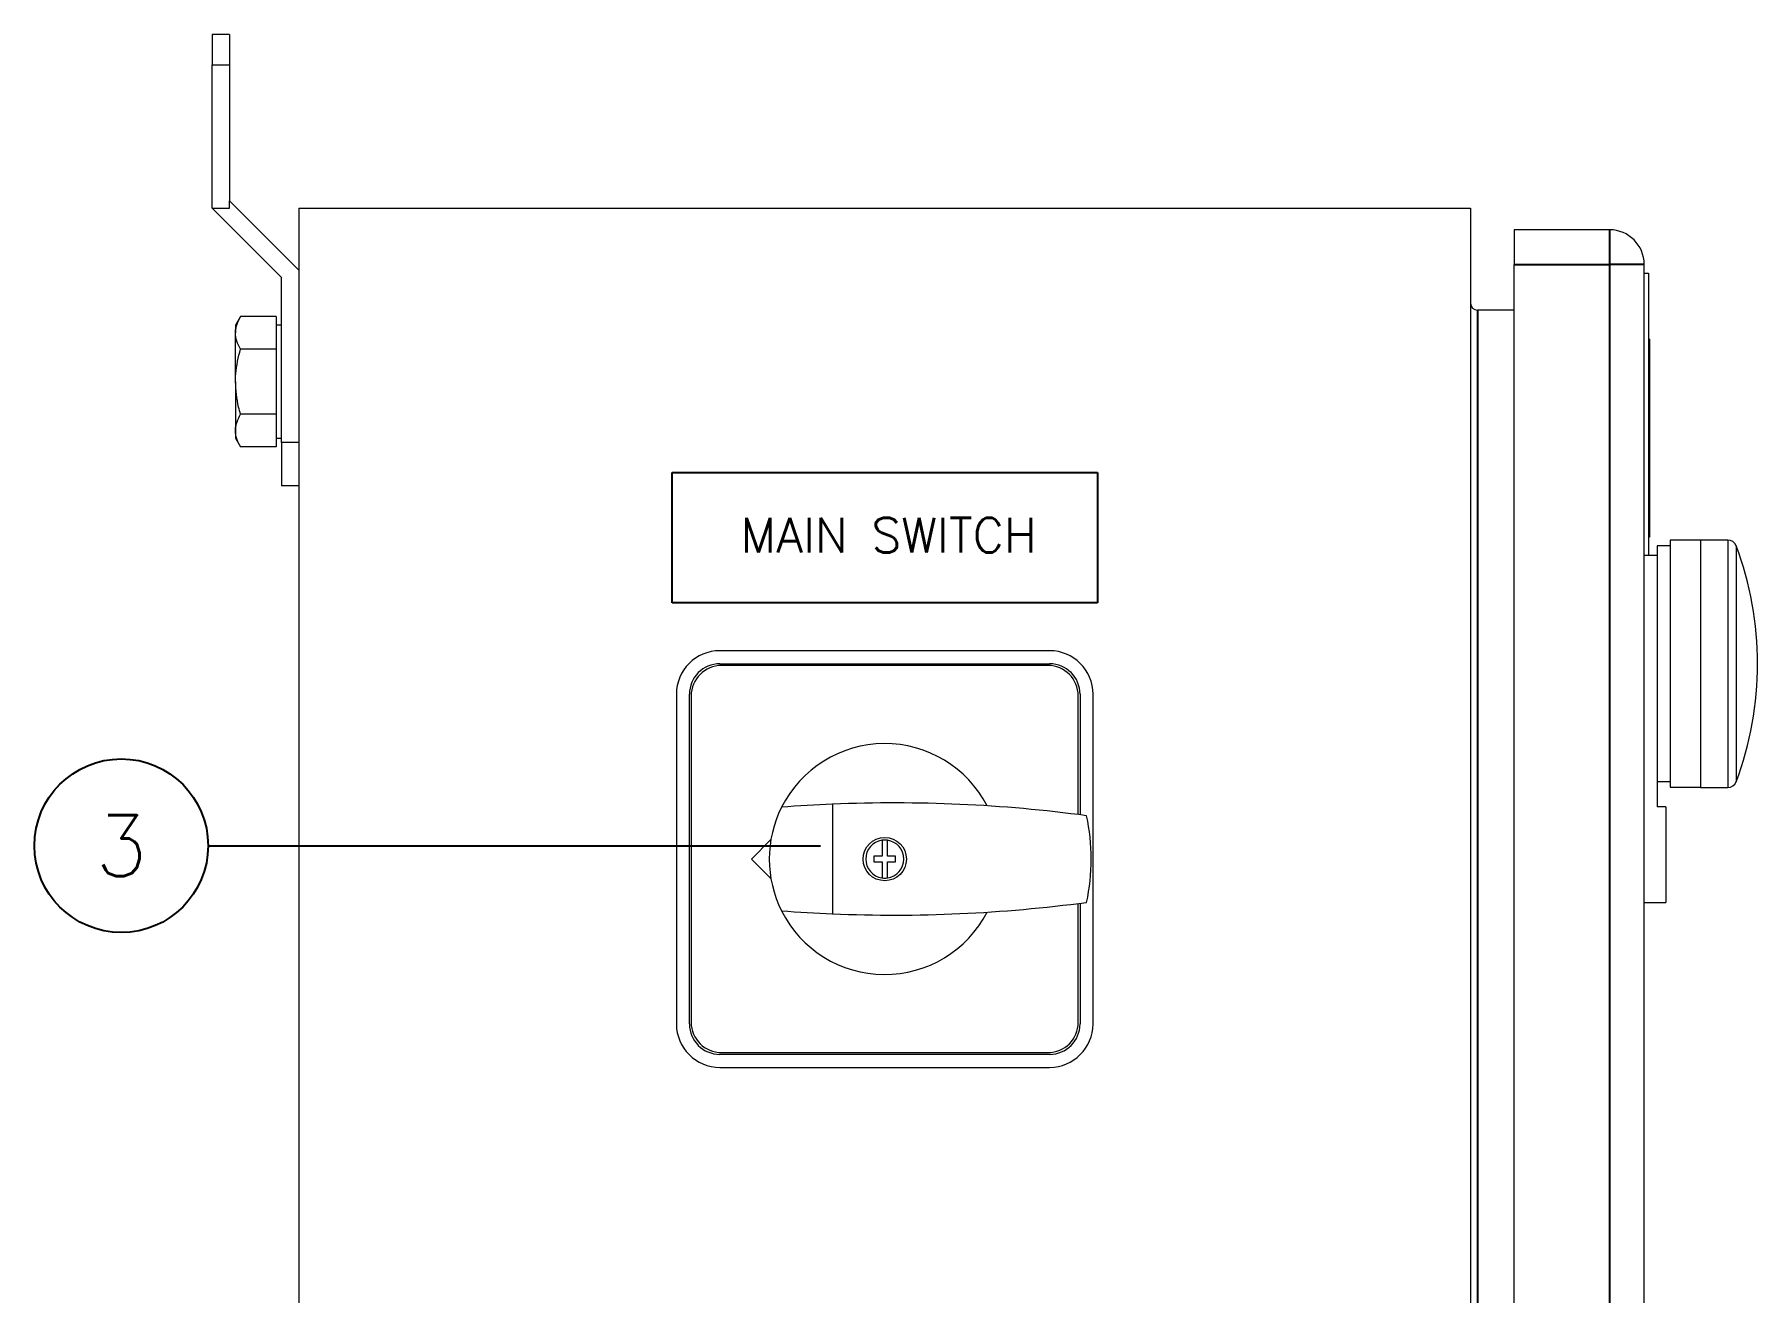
# Model space of a CAD drawing. Extents: x 4137 to 28680, y 2446 to 6814.
# Drawn here: x 4758 to 4956.5, y 3127 to 3271.9 of the extents above; entities that cross this region are included whole.
import ezdxf
from ezdxf.enums import TextEntityAlignment as Align

# ---------------------------------------------------------------- set-up
doc = ezdxf.new("R2010")
doc.units = 0
doc.header["$LTSCALE"] = 0.5
doc.layers.get('0').update_dxf_attribs({"linetype": 'CONTINUOUS'})
doc.layers.add('DIM', color=5, linetype='CONTINUOUS')
doc.layers.add('VOL', color=2, linetype='CONTINUOUS')
doc.styles.get("Standard").update_dxf_attribs({"font": 'simplex.shx'})

msp = doc.modelspace()

# ---------------------------------------------------------------- linework, layer by layer
at = {"color": 7, "linetype": 'Continuous', "lineweight": 15}
for p, q in [((4780.48, 3271.94), (4778.48, 3271.94)), ((4778.48, 3271.94), (4778.48, 3268.44)), ((4780.48, 3271.94), (4780.48, 3268.44)), ((4778.48, 3268.44), (4780.48, 3268.44)), ((4778.48, 3251.94), (4778.48, 3268.44)), ((4780.48, 3268.44), (4780.48, 3252.77)), ((4786.48, 3243.94), (4778.48, 3251.94)), ((4778.48, 3251.94), (4780.48, 3251.94)), ((4780.48, 3251.94), (4780.48, 3252.77)), ((4780.48, 3252.77), (4788.48, 3244.77)), ((4788.48, 3251.94), (4923.48, 3251.94)), ((4788.48, 3251.94), (4788.48, 2951.94)), ((4923.48, 3251.94), (4923.48, 2951.94)), ((4928.48, 3249.44), (4928.48, 3245.44)), ((4939.48, 3249.44), (4928.48, 3249.44)), ((4786.48, 3224.94), (4786.48, 3243.94)), ((4928.48, 2958.44), (4928.48, 3245.44)), ((4943.48, 2958.44), (4943.48, 3245.44)), ((4943.48, 3244.44), (4943.98, 3244.44)), ((4943.98, 3244.44), (4943.98, 3211.94)), ((4928.48, 3240.19), (4924.28, 3240.19)), ((4781.76, 3239.45), (4781.18, 3238.44)), ((4781.18, 3238.44), (4781.18, 3237.57)), ((4785.88, 3239.45), (4781.76, 3239.45)), ((4785.88, 3239.45), (4785.88, 3237.57)), ((4786.48, 3238.44), (4785.88, 3238.44)), ((4781.18, 3231.94), (4781.18, 3237.57)), ((4785.88, 3235.7), (4781.76, 3235.7)), ((4785.88, 3237.57), (4785.88, 3235.7)), ((4785.88, 3235.7), (4785.88, 3231.94)), ((4944.08, 3236.84), (4943.98, 3236.84)), ((4944.08, 3236.84), (4944.08, 3214.04)), ((4781.18, 3231.94), (4781.18, 3226.32)), ((4785.88, 3231.94), (4785.88, 3228.19)), ((4785.88, 3228.19), (4781.76, 3228.19)), ((4785.88, 3228.19), (4785.88, 3226.32)), ((4781.18, 3226.32), (4781.18, 3225.44)), ((4785.88, 3226.32), (4785.88, 3224.44)), ((4781.18, 3225.44), (4781.76, 3224.44)), ((4785.88, 3224.44), (4781.76, 3224.44)), ((4785.88, 3225.44), (4786.48, 3225.44)), ((4788.48, 3224.94), (4786.48, 3224.94)), ((4786.48, 3224.94), (4786.48, 3219.94)), ((4788.48, 3219.94), (4786.48, 3219.94)), ((4944.08, 3214.04), (4943.98, 3214.04)), ((4943.48, 3211.94), (4944.98, 3211.94)), ((4946.48, 3213.02), (4944.98, 3213.02)), ((4944.98, 3213.02), (4944.98, 3211.94)), ((4944.98, 3211.94), (4944.98, 3182.94)), ((4949.98, 3213.68), (4946.48, 3213.68)), ((4946.48, 3213.68), (4946.48, 3185.21)), ((4953.13, 3213.69), (4949.98, 3213.69)), ((4949.98, 3213.69), (4949.98, 3185.19)), ((4874.98, 3200.94), (4836.98, 3200.94)), ((4836.98, 3199.44), (4874.98, 3199.44)), ((4874.78, 3199.24), (4837.18, 3199.24)), ((4831.98, 3195.94), (4831.98, 3157.94)), ((4833.48, 3157.94), (4833.48, 3195.94)), ((4833.68, 3195.74), (4833.68, 3158.14)), ((4878.28, 3182.07), (4878.28, 3195.74)), ((4878.48, 3195.94), (4878.48, 3182.04)), ((4879.98, 3157.94), (4879.98, 3195.94)), ((4944.98, 3185.87), (4946.48, 3185.87)), ((4946.48, 3185.21), (4949.98, 3185.21)), ((4949.98, 3185.19), (4953.13, 3185.19)), ((4849.98, 3183.26), (4849.98, 3170.63)), ((4945.98, 3182.94), (4944.98, 3182.94)), ((4945.98, 3182.94), (4945.98, 3171.94)), ((4842.87, 3179.18), (4840.63, 3176.94)), ((4855.67, 3179.11), (4855.67, 3177.26)), ((4856.3, 3177.26), (4856.3, 3179.11)), ((4840.63, 3176.94), (4842.87, 3174.7)), ((4855.67, 3177.26), (4854.73, 3177.26)), ((4854.73, 3177.26), (4854.73, 3176.63)), ((4854.73, 3176.63), (4855.67, 3176.63)), ((4855.67, 3176.63), (4855.67, 3174.78)), ((4857.23, 3177.26), (4856.3, 3177.26)), ((4856.3, 3174.78), (4856.3, 3176.63)), ((4856.3, 3176.63), (4857.23, 3176.63)), ((4857.23, 3176.63), (4857.23, 3177.26)), ((4878.28, 3158.14), (4878.28, 3171.82)), ((4878.48, 3171.85), (4878.48, 3157.94)), ((4943.48, 3171.94), (4945.98, 3171.94)), ((4874.98, 3154.44), (4836.98, 3154.44)), ((4837.18, 3154.64), (4874.78, 3154.64)), ((4836.98, 3152.94), (4874.98, 3152.94))]:
    msp.add_line(p, q, dxfattribs=at)
for p, q in [((4831.48, 3221.46), (4880.48, 3221.46)), ((4831.48, 3206.46), (4831.48, 3221.46)), ((4880.48, 3221.46), (4880.48, 3206.46)), ((4880.48, 3206.46), (4831.48, 3206.46))]:
    msp.add_line(p, q)
at = {"color": 8, "linetype": 'Continuous', "lineweight": 15}
for p, q in [((4954.06, 3213.05), (4954.06, 3199.44)), ((4954.06, 3199.44), (4954.06, 3185.84))]:
    msp.add_line(p, q, dxfattribs=at)
at = {"color": 7, "linetype": 'Continuous', "lineweight": 15}
msp.add_circle((4855.98, 3176.94), 2.5, dxfattribs=at)
for centre, radius, start, end in [((4939.48, 3245.44), 4, 360, 90), ((4924.28, 3240.99), 0.8, 180, 270), ((4953.13, 3212.69), 1, 20.5835, 90.0187), ((4917.85, 3199.44), 38.69, 339.4165, 20.5835), ((4836.98, 3195.94), 5, 90, 180), ((4874.98, 3195.94), 5, 0, 90), ((4836.98, 3195.94), 3.5, 90, 180), ((4837.18, 3195.74), 3.5, 90, 180), ((4874.78, 3195.74), 3.5, 360, 90), ((4874.98, 3195.94), 3.5, 0, 90), ((4855.98, 3176.94), 13.3, 27.4259, 153.3488), ((4953.13, 3186.19), 1, 270.0187, 339.4165), ((4855.98, 3176.94), 13.3, 153.3488, 206.6512), ((4857.07, 3015.85), 167.56, 92.4247, 94.4414), ((4857.07, 3015.85), 167.56, 82.3952, 92.4247), ((4855.78, 3176.94), 23.99, 347.9819, 12.0181), ((4855.98, 3176.94), 2.19, 98.2132, 261.7868), ((4855.98, 3176.94), 2.19, 81.7868, 98.2132), ((4855.98, 3176.94), 2.19, 278.2132, 81.7868), ((4855.98, 3176.94), 2.19, 261.7868, 278.2132), ((4857.07, 3338.04), 167.56, 265.5586, 267.5753), ((4855.98, 3176.94), 13.3, 206.6512, 332.5741), ((4857.07, 3338.04), 167.56, 267.5753, 277.6048), ((4836.98, 3157.94), 5, 180, 270), ((4836.98, 3157.94), 3.5, 180, 270), ((4837.18, 3158.14), 3.5, 180, 270), ((4874.78, 3158.14), 3.5, 270, 0), ((4874.98, 3157.94), 3.5, 270, 0), ((4874.98, 3157.94), 5, 270, 0)]:
    msp.add_arc(centre, radius, start, end, dxfattribs=at)
for points, knots in [([(4781.18, 3237.57), (4781.18, 3237.62), (4781.19, 3238.25), (4781.49, 3238.87), (4781.76, 3239.45)], [0, 0, 0, 0, 0.070217, 1, 1, 1, 1]), ([(4781.76, 3235.7), (4781.6, 3236), (4781.28, 3236.62), (4781.21, 3237.25), (4781.18, 3237.57)], [0, 0, 0, 0, 0.49546, 1, 1, 1, 1]), ([(4781.18, 3231.94), (4781.19, 3232.25), (4781.22, 3233.52), (4781.53, 3234.76), (4781.76, 3235.7)], [0, 0, 0, 0, 0.241853, 1, 1, 1, 1]), ([(4781.76, 3228.19), (4781.69, 3228.46), (4781.35, 3229.69), (4781.26, 3230.96), (4781.18, 3231.94)], [0, 0, 0, 0, 0.223714, 1, 1, 1, 1]), ([(4781.18, 3226.32), (4781.18, 3226.36), (4781.19, 3226.99), (4781.49, 3227.61), (4781.76, 3228.19)], [0, 0, 0, 0, 0.070213, 1, 1, 1, 1]), ([(4781.76, 3224.44), (4781.6, 3224.74), (4781.28, 3225.36), (4781.21, 3225.99), (4781.18, 3226.32)], [0, 0, 0, 0, 0.495459, 1, 1, 1, 1])]:
    msp.add_open_spline(points, degree=3, knots=knots, dxfattribs=at)
at = {"color": 8, "linetype": 'Continuous', "lineweight": 15}
for points, knots in [([(4953.13, 3213.69), (4953.13, 3213.64), (4953.13, 3213.54), (4953.13, 3212.69), (4953.13, 3211.37), (4953.13, 3209.59), (4953.13, 3207.41), (4953.13, 3204.93), (4953.13, 3202.24), (4953.13, 3200.38), (4953.13, 3199.44)], [0, 0, 0, 0, 0.125, 0.2499998, 0.3749999, 0.4999999, 0.6249997, 0.75, 0.8750005, 1, 1, 1, 1]), ([(4953.13, 3199.44), (4953.13, 3198.51), (4953.13, 3196.65), (4953.13, 3193.96), (4953.13, 3191.48), (4953.13, 3189.3), (4953.13, 3187.52), (4953.13, 3186.2), (4953.13, 3185.35), (4953.13, 3185.25), (4953.13, 3185.19)], [0, 0, 0, 0, 0.125, 0.25, 0.375, 0.5, 0.625, 0.75, 0.875, 1, 1, 1, 1])]:
    msp.add_open_spline(points, degree=3, knots=knots, dxfattribs=at)
at = {"layer": 'DIM'}
msp.add_line((4778.03, 3178.48), (4848.58, 3178.48), dxfattribs=at)
msp.add_circle((4768.03, 3178.48), 10, dxfattribs=at)
at = {"layer": 'VOL'}
for p, q in [((4939.48, 3249.44), (4939.48, 3245.44)), ((4928.48, 3245.44), (4939.48, 3245.44)), ((4939.48, 3245.44), (4939.48, 2958.44)), ((4943.48, 3245.44), (4939.48, 3245.44)), ((4924.28, 3240.19), (4924.28, 2963.69))]:
    msp.add_line(p, q, dxfattribs=at)

# ---------------------------------------------------------------- texts
msp.add_text('MAIN SWITCH', height=4).set_placement((4856.43, 3212.25), align=Align.CENTER)
at = {"layer": 'DIM'}
msp.add_text('3', height=7, dxfattribs=at).set_placement((4768.03, 3178.48), align=Align.MIDDLE)

doc.saveas('drawing.dxf')
